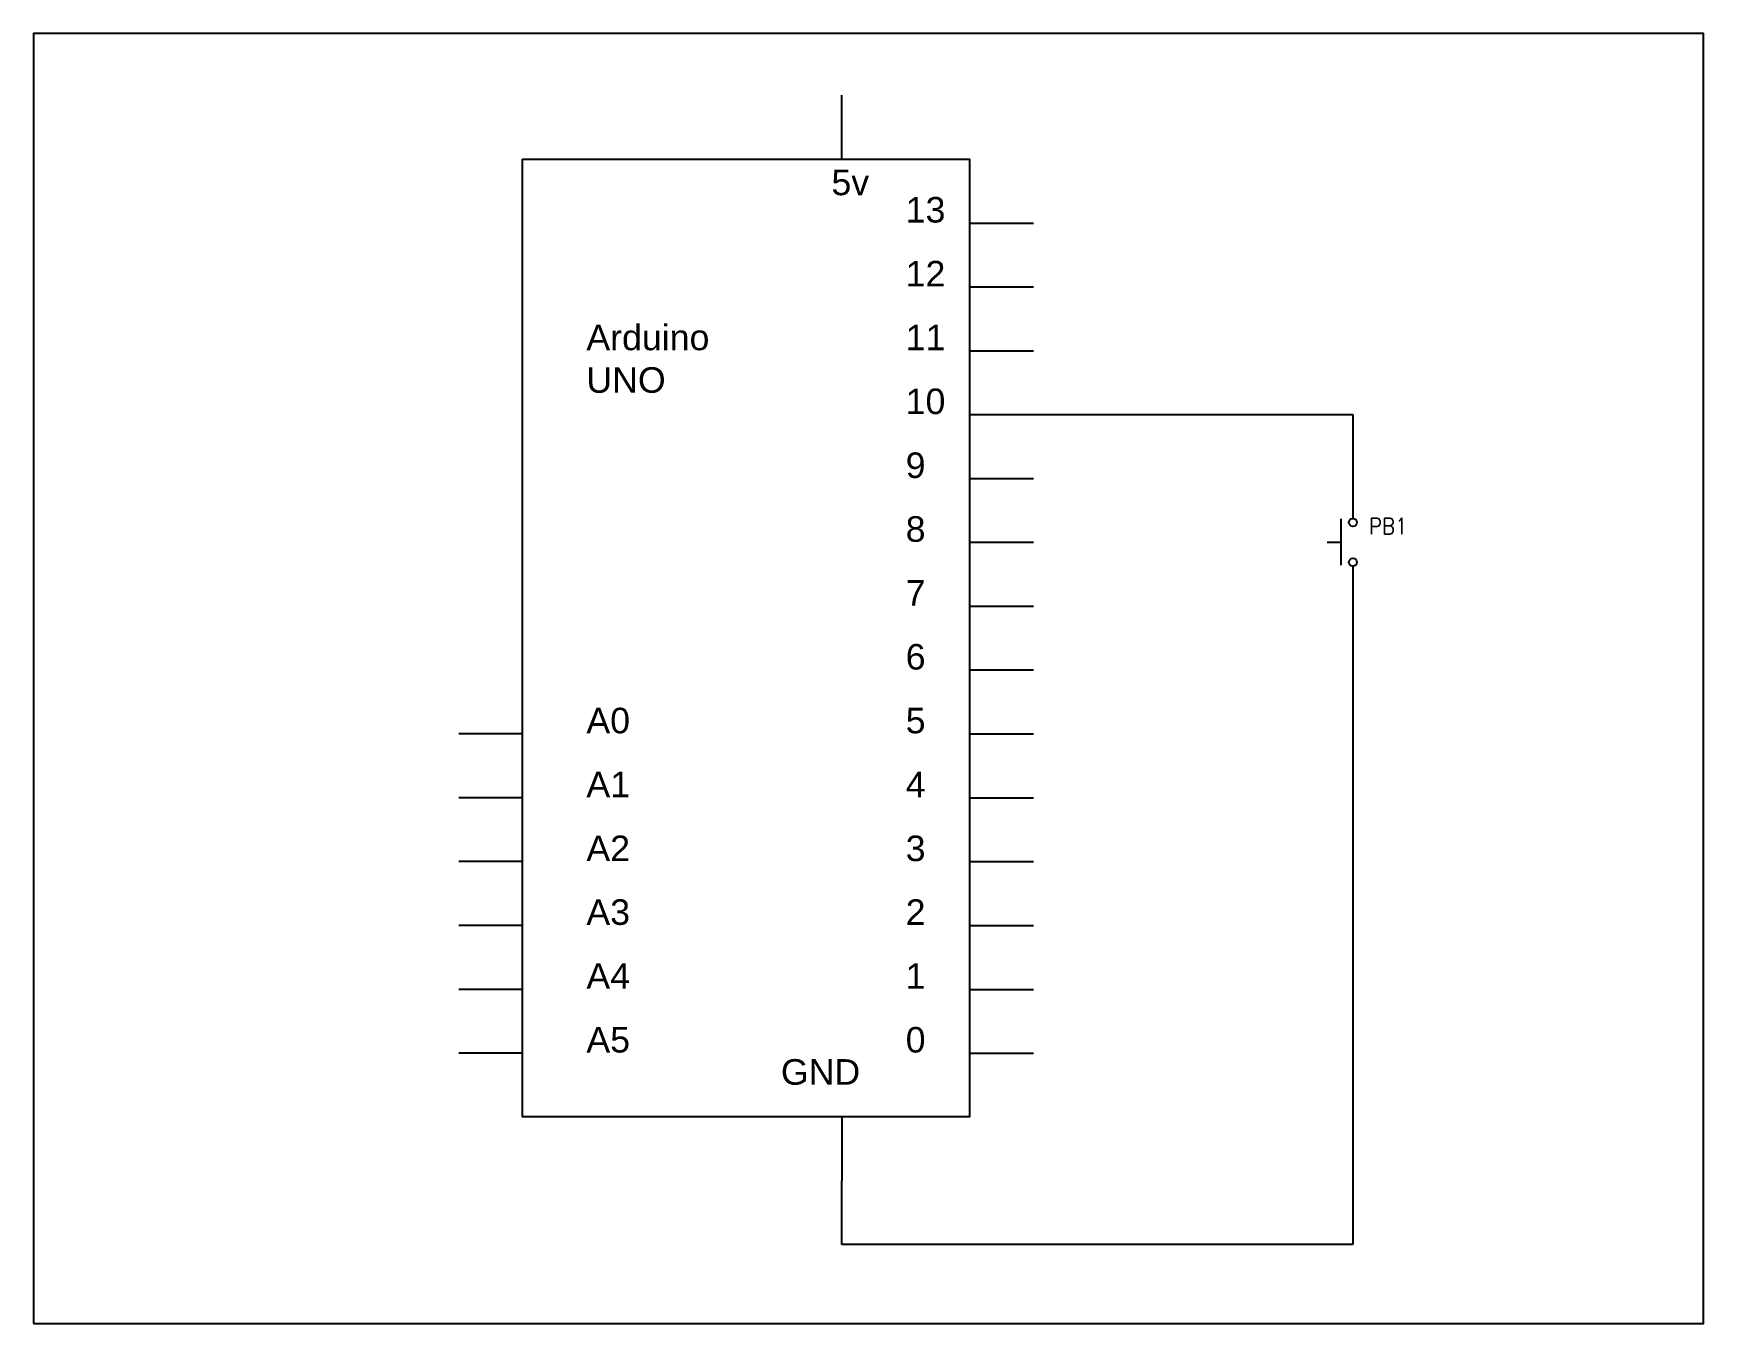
# Paper-space layout 'Layout8' of a CAD drawing. Header units: inches. Extents: x -0.1 to 10.9, y -0.1 to 8.4.
# The model-space entities are those that its viewports show. They can reach past a viewport. Long polylines and large blocks are cut down to what shows.
import ezdxf
from ezdxf.enums import TextEntityAlignment as Align

# ---------------------------------------------------------------- set-up
doc = ezdxf.new("R2010")
doc.units = ezdxf.units.IN
doc.header["$MEASUREMENT"] = 0
for name, color, linetype in [('SYMS', 7, 'Continuous'), ('TAGS', 150, 'Continuous'), ('WIRES', 7, 'Continuous')]:
    doc.layers.add(name, color=color, linetype=linetype)
doc.styles.get("Standard").update_dxf_attribs({"font": 'arial.ttf'})
doc.styles.add('WD', font='romans.shx')

# ---------------------------------------------------------------- blocks, each defined once
blk = doc.blocks.new('VPB11')
for p, q in [((-0.094, 0.185), (-0.094, -0.18)), ((-0.202, 0), (-0.094, 0))]:
    blk.add_line(p, q)
for centre in [(0, 0.156), (0, -0.156)]:
    blk.add_circle(centre, 0.0312)
at = {"style": 'WD'}
for tag, p, width in [('INST', (0.127, 0.39), 0.7), ('LOC', (0.127, 0.221), 0.7), ('TAG1', (0.127, 0.064), 0.9), ('XREF', (0.129, -0.09), 0.7), ('DESC1', (0.129, -0.242), 0.7), ('DESC2', (0.129, -0.398), 0.7)]:
    blk.add_attdef(tag, p, '', height=0.125, dxfattribs=dict(at, width=width))
at = {"linetype": 'Continuous', "style": 'WD'}
for tag, height, flags, p in [('TERM01', 0.125, 8, (-0.055, 0.222)), ('MFG', 0.01, 9, (-0.142, -0.088)), ('CAT', 0.01, 9, (-0.142, -0.073))]:
    blk.add_attdef(tag, text='', height=height, dxfattribs=dict(at, flags=flags)).set_placement(p, align=Align.RIGHT)
at = {"color": 7, "style": 'WD', "flags": 1}
for tag, p in [('X2TERM01', (0, 0.188)), ('X8TERM02', (0, -0.188))]:
    blk.add_attdef(tag, p, '', height=0.0125, dxfattribs=at)
at = {"color": 7, "style": 'WD'}
for tag, p in [('X4LINK', (-0.266, 0)), ('X1LINK', (0, 0))]:
    blk.add_attdef(tag, p, '', height=0.01, dxfattribs=at)
at = {"style": 'WD'}
for tag, flags, p in [('CONTACT', 1, (-0.142, -0.053)), ('FAMILY', 9, (-0.142, -0.036))]:
    blk.add_attdef(tag, text='', height=0.01, dxfattribs=dict(at, flags=flags)).set_placement(p, align=Align.RIGHT)
at = {"linetype": 'Continuous', "style": 'WD', "flags": 9}
blk.add_attdef('ASSYCODE', text='', height=0.01, dxfattribs=at).set_placement((-0.155, -0.106), align=Align.CENTER)
at = {"linetype": 'Continuous', "style": 'WD', "flags": 8}
blk.add_attdef('TERM02', text='', height=0.125, dxfattribs=at).set_placement((-0.041, -0.229), align=Align.TOP_RIGHT)

msp = doc.modelspace()

# ---------------------------------------------------------------- linework, layer by layer
for points in [[(25, 30), (36, 30), (36, 38.5), (25, 38.5)], [(28.221, 37.671), (31.166, 37.671), (31.166, 31.361), (28.221, 31.361)]]:
    msp.add_lwpolyline(points, close=True)
at = {"layer": 'WIRES'}
for p, q in [((30.325, 37.671), (30.325, 38.092)), ((31.166, 37.25), (31.587, 37.25)), ((31.166, 36.83), (31.587, 36.83)), ((31.166, 36.409), (31.587, 36.409)), ((31.166, 35.988), (31.587, 35.988)), ((31.587, 35.988), (33.69, 35.988)), ((33.69, 35.988), (33.69, 35.305)), ((31.166, 35.568), (31.587, 35.568)), ((31.166, 35.147), (31.587, 35.147)), ((33.69, 34.989), (33.69, 30.52)), ((33.69, 34.989), (33.69, 34.726)), ((31.166, 34.726), (31.587, 34.726)), ((31.166, 34.306), (31.587, 34.306)), ((28.221, 33.885), (27.801, 33.885)), ((31.166, 33.885), (31.587, 33.885)), ((28.221, 33.464), (27.801, 33.464)), ((31.166, 33.464), (31.587, 33.464)), ((28.221, 33.044), (27.801, 33.044)), ((31.166, 33.044), (31.587, 33.044)), ((28.221, 32.623), (27.801, 32.623)), ((31.166, 32.623), (31.587, 32.623)), ((28.221, 32.202), (27.801, 32.202)), ((31.166, 32.202), (31.587, 32.202)), ((28.221, 31.782), (27.801, 31.782)), ((31.166, 31.782), (31.587, 31.782)), ((30.325, 31.361), (30.325, 30.94)), ((30.325, 30.52), (30.325, 30.94)), ((33.69, 30.52), (30.325, 30.52))]:
    msp.add_line(p, q, dxfattribs=at)

# ---------------------------------------------------------------- block references
at = {"layer": 'SYMS'}
ref = msp.add_blockref('VPB11', (33.69, 35.147), dxfattribs=dict(at, xscale=0.8413280727052851, yscale=0.8413280727052851, zscale=0.8413280727052851))
ref.add_attrib('TAG1', 'PB1', (33.797, 35.201), dxfattribs={"layer": 'TAGS', "height": 0.1052, "style": 'WD', "width": 0.9})

# ---------------------------------------------------------------- texts
at = {"char_height": 0.16827, "attachment_point": 1}
for s, insert in [('{\\C256;\\c0;5v}', (30.256, 37.602)), ('{\\C256;\\c0;13}', (30.745, 37.422)), ('{\\C256;\\c0;12}', (30.745, 37.001)), ('{\\C256;\\c0;Arduino UNO}', (28.642, 36.581)), ('{\\C256;\\c0;11}', (30.745, 36.581)), ('{\\C256;\\c0;10}', (30.745, 36.16)), ('{\\C256;\\c0;9}', (30.745, 35.739)), ('{\\C256;\\c0;8}', (30.745, 35.319)), ('{\\C256;\\c0;7}', (30.745, 34.898)), ('{\\C256;\\c0;6}', (30.745, 34.477)), ('{\\C256;\\c0;A0}', (28.642, 34.057)), ('{\\C256;\\c0;5}', (30.745, 34.057)), ('{\\C256;\\c0;A1}', (28.642, 33.636)), ('{\\C256;\\c0;4}', (30.745, 33.636)), ('{\\C256;\\c0;A2}', (28.642, 33.215)), ('{\\C256;\\c0;3}', (30.745, 33.215)), ('{\\C256;\\c0;A3}', (28.642, 32.795)), ('{\\C256;\\c0;2}', (30.745, 32.795)), ('{\\C256;\\c0;A4}', (28.642, 32.374)), ('{\\C256;\\c0;1}', (30.745, 32.374)), ('{\\C256;\\c0;A5}', (28.642, 31.954)), ('{\\C256;\\c0;0}', (30.745, 31.954)), ('{\\C256;\\c0;GND}', (29.923, 31.742))]:
    msp.add_mtext_dynamic_manual_height_columns(s, width=0.4113, gutter_width=0.841, heights=[0], dxfattribs=dict(at, insert=insert))

psp = doc.layouts.new('Layout8')

# ---------------------------------------------------------------- viewports
at = {"layer": '0'}
psp.add_viewport(center=(5.375, 4.131), size=(11, 8.5), view_center_point=(30.5, 34.25), view_height=8.5, dxfattribs=at)

doc.saveas('drawing.dxf')
